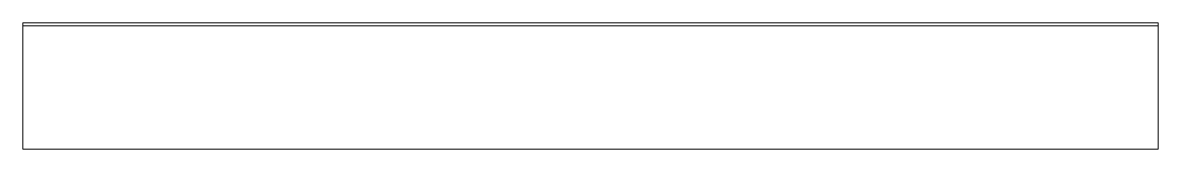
# Model space of a CAD drawing. Header units: inches. Extents: x 0 to 35.5, y 1.1 to 5.
import ezdxf

# ---------------------------------------------------------------- set-up
doc = ezdxf.new("R2010")
doc.units = ezdxf.units.IN
doc.header["$MEASUREMENT"] = 0

msp = doc.modelspace()

# ---------------------------------------------------------------- linework, layer by layer
at = {"color": 7, "linetype": 'Continuous', "lineweight": 15}
for p, q in [((0, 5.033), (0, 1.071)), ((35.5, 5.033), (0, 5.033)), ((35.5, 5.033), (35.5, 1.071)), ((35.5, 4.939), (0, 4.939)), ((35.5, 1.071), (0, 1.071))]:
    msp.add_line(p, q, dxfattribs=at)

doc.saveas('drawing.dxf')
